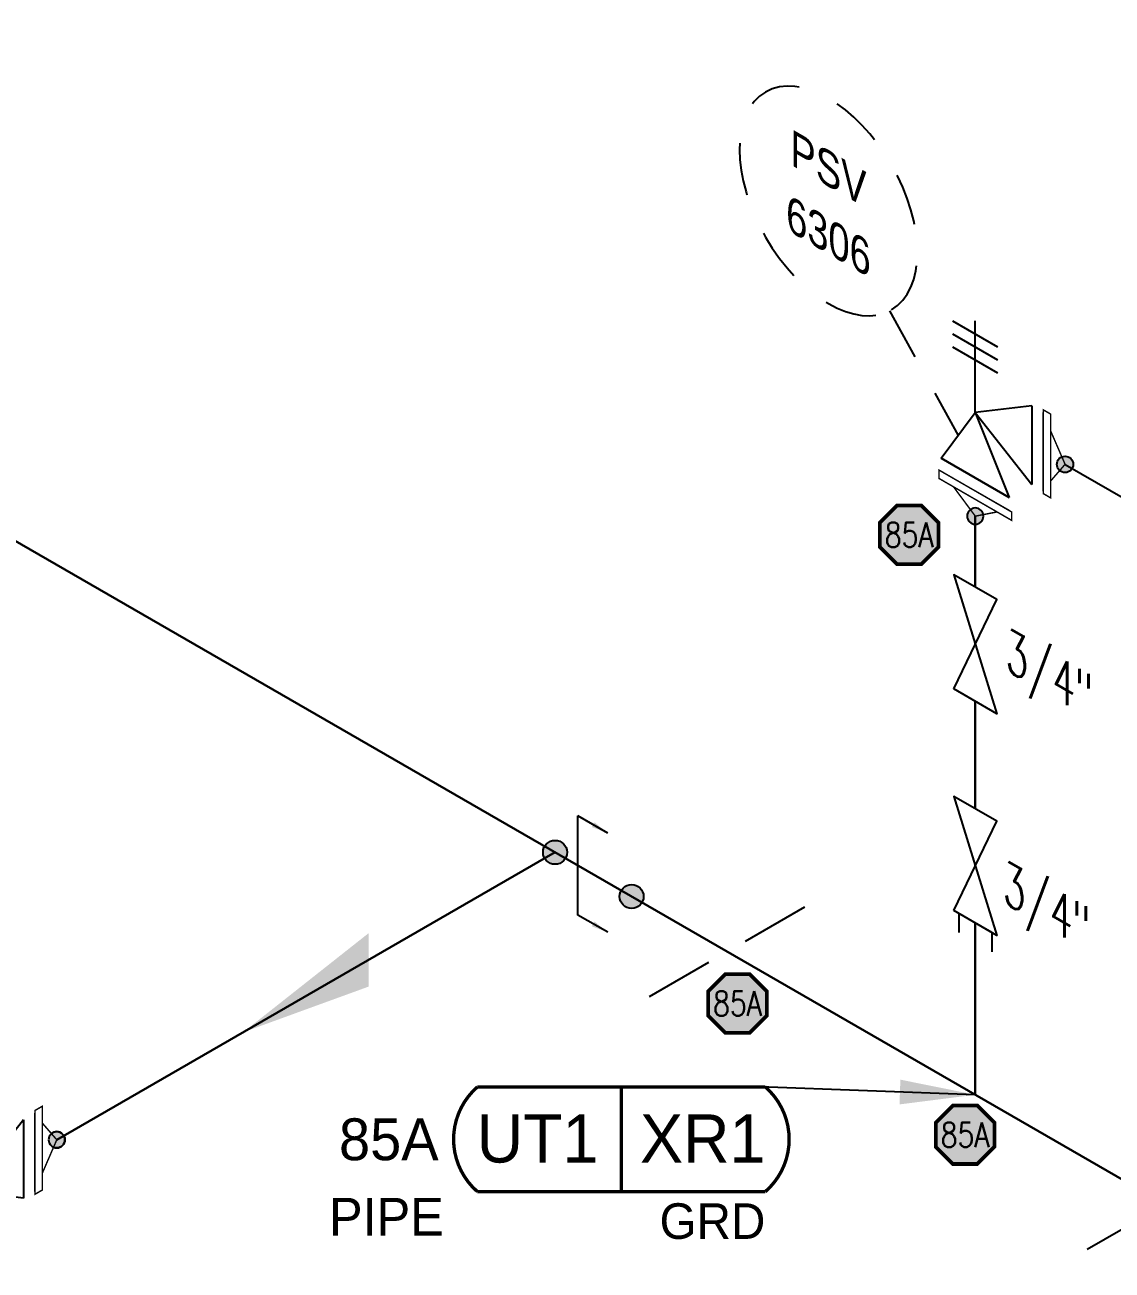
# Model space of a CAD drawing. Header units: inches. Extents: x 0.1 to 17.4, y 0.1 to 11.4.
# Drawn here: x 10.794 to 13.39, y 3.353 to 6.328 of the extents above; entities that cross this region are included whole.
import ezdxf
from ezdxf.enums import TextEntityAlignment as Align

# ---------------------------------------------------------------- set-up
doc = ezdxf.new("R2010")
doc.units = ezdxf.units.IN
doc.header["$MEASUREMENT"] = 0
doc.linetypes.add('HIDDEN2', pattern=[0.1875, 0.125, -0.0625])
for name, color, linetype in [('3', 1, 'Continuous'), ('COMP', 1, 'Continuous'), ('DL', 20, 'Continuous'), ('FITTINGS', 4, 'Continuous'), ('FLOW', 1, 'Continuous'), ('PART_PCML', 7, 'Continuous'), ('PART_SelectedCML_UT', 132, 'Continuous'), ('PIPE-ANNO', 150, 'HIDDEN2'), ('TEXT', 7, 'Continuous'), ('UNAS.PIPE', 251, 'Continuous'), ('WELD POINTS', 41, 'Continuous'), ('Welds', 7, 'Continuous')]:
    doc.layers.add(name, color=color, linetype=linetype)
doc.layers.add('PIPE', color=7, linetype='Continuous', lineweight=30)
doc.styles.add('CMLPAS', font='')
doc.styles.add('PART_Standard', font='romans', dxfattribs={"width": 0.8, "height": 0.09})
doc.styles.add('Richmond', font='arial.ttf')
doc.styles.add('SIMPLEX', font='ROMANS')
doc.styles.get("Standard").update_dxf_attribs({"font": 'arial.ttf'})
doc.styles.get('CMLPAS').set_extended_font_data('Cordia New')
doc.dimstyles.new('Richmond', dxfattribs={"dimtxt": 0.18, "dimasz": 0.18, "dimexe": 0.18, "dimexo": 0.0625, "dimgap": 0.09, "dimtad": 0, "dimtih": 1, "dimtoh": 1, "dimdec": 4, "dimzin": 0, "dimdsep": 46, "dimtxsty": 'Richmond', "dimcen": 0.09, "dimadec": 0, "dimazin": 0, "dimtfac": 1, "dimtdec": 4, "dimtofl": 0, "dimtmove": 0, "dimatfit": 3, "dimfxl": 1, "dimtolj": 1, "dimtzin": 0, "dimarcsym": 0})
doc.dimstyles.get("Standard").update_dxf_attribs({"dimtxt": 0.18, "dimasz": 0.18, "dimexe": 0.18, "dimexo": 0.0625, "dimgap": 0.09, "dimtad": 0, "dimtih": 1, "dimtoh": 1, "dimdec": 4, "dimzin": 0, "dimdsep": 46, "dimtxsty": 'Standard', "dimcen": 0.09, "dimadec": 0, "dimazin": 0, "dimtfac": 1, "dimtdec": 4, "dimtofl": 0, "dimtmove": 0, "dimatfit": 3, "dimfxl": 1, "dimtolj": 1, "dimtzin": 0, "dimarcsym": 0})

# ---------------------------------------------------------------- blocks, each defined once
blk = doc.blocks.new('*U76')
blk.add_wipeout([(-0.0515, -0.1067), (0.0515, -0.1661), (0, 0), (0.0515, 0.1067), (-0.0515, 0.1661), (0, 0)]).dxf.layer = 'FITTINGS'
at = {"layer": 'FITTINGS'}
blk.add_lwpolyline([(-0.0515, -0.1067), (0.0515, 0.1067), (-0.0515, 0.1661), (0.0515, -0.1661)], close=True, dxfattribs=at)
blk = doc.blocks.new('2_SOCKET_SINGLE_30')
at = {"color": 0, "linetype": 'ByBlock', "lineweight": -2}
for p, q in [((0, 0.0625), (0.0541, 0.0937)), ((0, 0.0625), (0, -0.0625)), ((0, -0.0625), (0.0541, -0.0313))]:
    blk.add_line(p, q, dxfattribs=at)
blk = doc.blocks.new('3_VALVE_FLANGE_PSV_330')
at = {"color": 0, "linetype": 'ByBlock', "lineweight": -2}
for p, q in [((0.0538, 0.1564), (-0.0538, 0.2186)), ((0.0538, 0.1252), (-0.0538, 0.1873)), ((0.0538, 0.0939), (-0.0538, 0.1561))]:
    blk.add_line(p, q, dxfattribs=at)
for points in [[(0.1353, -0.1719), (0.1624, -0.1875), (0.1624, 0), (0.1353, 0.0156)], [(0.0812, -0.2031), (0.0812, -0.2344), (-0.0812, -0.1406), (-0.0812, -0.1094)]]:
    blk.add_wipeout(points, dxfattribs=at)
blk.add_line((0.1624, 0), (0.1624, -0.1875), dxfattribs=at)
blk.add_wipeout([(0.1353, 0.0156), (0, 0), (-0.0812, -0.1094), (0.0812, -0.2031), (0, 0), (0.1353, -0.1719)], dxfattribs=at)
for p, q in [((0, 0), (0, 0.2187)), ((0.1353, 0.0156), (0, 0)), ((0.1353, 0.0156), (0.1353, -0.1719)), ((0.1353, 0.0156), (0.1353, -0.1719)), ((-0.0812, -0.1094), (0, 0)), ((0, 0), (0.1353, -0.1719)), ((0, 0), (0.0812, -0.2031)), ((0.0812, -0.2031), (-0.0812, -0.1094)), ((-0.0812, -0.1094), (0.0812, -0.2031)), ((-0.0812, -0.1406), (0.0812, -0.2344))]:
    blk.add_line(p, q, dxfattribs=at)
blk = doc.blocks.new('AM9A04')
at = {"linetype": 'Continuous', "const_width": 0.01}
blk.add_lwpolyline([(0, -0.2887), (0, 0.2887), (-0.05, 0.3175), (-0.05, -0.2598)], close=True, dxfattribs=at)
at = {"const_width": 0.01}
blk.add_lwpolyline([(-0.05, -0.1443), (-0.15, 0.0866), (-0.05, 0.2021)], dxfattribs=at)
blk = doc.blocks.new('A09')
at = {"layer": 'Welds'}
h = blk.add_hatch(color=256, dxfattribs=at)
h.dxf.hatch_style = 1
h.paths.add_polyline_path([(-0.03, 0, 1), (0.03, 0, 1)])
blk.add_circle((0, 0), 0.03, dxfattribs=at)
blk = doc.blocks.new('*U66')
blk.add_wipeout([(0.052, -0.03), (0.0173, -0.07), (0.0173, -0.1101), (0, -0.1001), (0, 0.1001), (0.0173, 0.0901), (0.0173, 0.05)]).dxf.layer = 'COMP'
at = {"layer": '3', "xscale": 0.65, "yscale": 0.65, "zscale": 0.65}
blk.add_blockref('A09', (0.052, -0.03), dxfattribs=at)
at = {"layer": 'COMP', "xscale": 0.3466300616258731, "yscale": 0.3466300616258731, "zscale": 0.3466300616258731, "rotation": 180}
blk.add_blockref('AM9A04', (0, 0), dxfattribs=at)
blk = doc.blocks.new('1_ID-BUBBLE_INSTRUMENT_330')
at = {"color": 0, "linetype": 'ByBlock', "lineweight": -2, "extrusion": (0, 0, -1)}
blk.add_ellipse((0, 0), major_axis=(0.1502, -0.2601), ratio=0.57735, dxfattribs=at)
at = {"color": 0, "linetype": 'ByBlock', "lineweight": -2, "oblique": 330}
for tag, p in [('INST.TYPE', (0.0187, 0.067)), ('NUM', (0.0187, -0.0943))]:
    blk.add_attdef(tag, text='', height=0.075, rotation=330, dxfattribs=at).set_placement(p, align=Align.MIDDLE_CENTER)
blk = doc.blocks.new('2_WELD_SINGLE_00')
at = {"linetype": 'ByBlock', "lineweight": -2}
h = blk.add_hatch(color=0, dxfattribs=at)
edge = h.paths.add_edge_path()
edge.add_arc((0, 0), 0.0286, 0, 360)
at = {"color": 0, "linetype": 'ByBlock', "lineweight": -2}
blk.add_circle((0, 0), 0.0286, dxfattribs=at)
blk = doc.blocks.new('4_SUPPORT_I-BEAM_30')
at = {"color": 0, "linetype": 'ByBlock', "lineweight": -2}
for p, q in [((-0.0435, 0.0251), (-0.1857, 0.1072)), ((0.1857, -0.1072), (0.0435, -0.0251))]:
    blk.add_line(p, q, dxfattribs=at)
blk = doc.blocks.new('1_Text_330')
at = {"layer": 'TEXT', "style": 'PART_Standard', "oblique": 330, "width": 0.8}
blk.add_attdef('3/4"', (0, 0), '', height=0.09, rotation=330, dxfattribs=at)
blk = doc.blocks.new('3_VALVE_FLANGE_GATE_30')
at = {"color": 0, "linetype": 'ByBlock', "lineweight": -2}
blk.add_wipeout([(-0.1624, -0.1875), (-0.1353, -0.1719), (0, 0), (0.1353, -0.0156), (0.1624, 0), (0.1624, 0.1875), (0.1353, 0.1719), (0, 0), (-0.1353, 0.0156), (-0.1624, 0)], dxfattribs=at)
for p, q in [((0.0677, 0.1953), (-0.0677, 0.1172)), ((0.1624, 0.1875), (0.1624, 0)), ((0.1353, 0.1719), (-0.1353, -0.1719)), ((0, 0), (0, 0.1563)), ((0.1353, 0.1719), (0.1353, -0.0156)), ((-0.1624, 0), (-0.1624, -0.1875)), ((-0.1353, 0.0156), (-0.1353, -0.1719)), ((0.1353, -0.0156), (-0.1353, 0.0156))]:
    blk.add_line(p, q, dxfattribs=at)
blk = doc.blocks.new('1_ARROW_FLOW_30')
at = {"color": 0, "linetype": 'ByBlock'}
blk.add_solid([(-0.15, -0.1505), (0.15, 0.0866), (-0.15, -0.0227)], dxfattribs=at)
blk = doc.blocks.new('PART_PCML')
blk.add_hatch(color=0).paths.add_polyline_path([(-0.0699, -0.029), (-0.029, -0.0699), (0.029, -0.0699), (0.0699, -0.029), (0.0699, 0.029), (0.029, 0.0699), (-0.029, 0.0699), (-0.0699, 0.029)])
at = {"color": 7, "const_width": 0.009}
blk.add_lwpolyline([(-0.0699, 0.029), (-0.029, 0.0699), (0.029, 0.0699), (0.0699, 0.029), (0.0699, -0.029), (0.029, -0.0699), (-0.029, -0.0699), (-0.0699, -0.029), (-0.0699, 0.029), (-0.029, 0.0699)], dxfattribs=at)
at = {"color": 18, "true_color": 0x000000}
blk.add_lwpolyline([(-0.029, 0.0699), (-0.0699, 0.029), (-0.0699, -0.029), (-0.029, -0.0699), (0.029, -0.0699), (0.0699, -0.029), (0.0699, 0.029), (0.029, 0.0699)], close=True, dxfattribs=at)
at = {"color": 7, "true_color": 0xffffff, "style": 'SIMPLEX', "width": 0.8, "flags": 1}
for tag, p in [('CIRCUIT', (-0.0939, 0.0889)), ('DM', (-0.0527, -0.1332)), ('TYPE', (-0.0749, -0.2043))]:
    blk.add_attdef(tag, p, '', height=0.0586, dxfattribs=at)
at = {"color": 7, "true_color": 0xffffff, "style": 'SIMPLEX', "width": 0.8}
blk.add_attdef('DMDISP', text='', height=0.0586, dxfattribs=at).set_placement((0, 0), align=Align.MIDDLE_CENTER)
blk = doc.blocks.new('CMLPAS')
at = {"const_width": 0.008}
blk.add_lwpolyline([(0.0625, 0.125, 0.454441), (0.0625, -0.125), (0.75, -0.125, 0.454441), (0.75, 0.125)], format="xyb", close=True, dxfattribs=at)
blk.add_lwpolyline([(0.4063, -0.125), (0.4063, 0.125)], dxfattribs=at)
at = {"style": 'CMLPAS', "flags": 1}
for tag, p in [('STATE', (0.75, 0.6229)), ('DL', (0.75, 0.4817)), ('CIRCUIT', (0.75, 0.3405)), ('SUBSINTERVAL(MONTHS)', (-0.0251, -0.3355)), ('OLD_ID', (0.75, -0.3366)), ('OLD_NDE', (0.75, -0.4778)), ('OLD_ENTY', (0.7411, -0.6357)), ('SIZE', (0.7473, -0.7611)), ('SPEC', (0.7473, -0.9022)), ('JUSTIFY', (0.7473, -1.0434)), ('COMMENTS', (0.7473, -1.1846)), ('OLD_ASSET', (0.75, -1.3262)), ('SCHED', (0.7371, -1.4689)), ('NOM_THICK', (0.7521, -1.6102)), ('CORR_ALLOW', (0.763, -1.7453)), ('TML_STATUS', (0.7723, -1.8777)), ('FLOW_ORDER', (0.7785, -2.1301))]:
    blk.add_attdef(tag, text='', height=0.1, dxfattribs=at).set_placement(p, align=Align.MIDDLE_RIGHT)
at = {"style": 'CMLPAS'}
for tag, height, p in [('CHILD', 0.25, (0.75, 0.269)), ('###', 0.115, (0.75, 0.002)), ('ACCESS', 0.085, (0.75, -0.1954))]:
    blk.add_attdef(tag, text='', height=height, dxfattribs=at).set_placement(p, align=Align.MIDDLE_RIGHT)
at = {"color": 152, "style": 'CMLPAS'}
for tag, height, p in [('SPECIAL', 0.085, (0.4055, 0.1897)), ('DM-TYPE', 0.1, (-0.03, 0)), ('COMP', 0.09, (-0.0174, -0.185))]:
    blk.add_attdef(tag, text='', height=height, dxfattribs=at).set_placement(p, align=Align.MIDDLE_RIGHT)
at = {"style": 'CMLPAS'}
blk.add_attdef('NDE', text='', height=0.115, dxfattribs=at).set_placement((0.206, 0.002), align=Align.MIDDLE_CENTER)
blk = doc.blocks.new('*U95')
at = {"color": 20, "linetype": 'ByBlock', "ltscale": 0.7}
blk.add_line((0.0541, -0.1498), (0.0541, 0.0873), dxfattribs=at)
for points in [[(0.1257, 0.0459), (0.0541, 0.0873)], [(0.1257, -0.1911), (0.0541, -0.1498)]]:
    blk.add_leader(points, dimstyle='Richmond', override={"dimasz": 0.04, "dimgap": 0.09, "dimtad": 0}, dxfattribs=at)

msp = doc.modelspace()

# ---------------------------------------------------------------- linework, layer by layer
at = {"layer": 'PIPE'}
for p, q in [((13.686, 3.4125), (3.5203, 9.2816)), ((13.0632, 3.7721), (13.0632, 5.4019)), ((12.0599, 4.3513), (10.8704, 3.6645))]:
    msp.add_line(p, q, dxfattribs=at)
at = {"layer": 'UNAS.PIPE'}
msp.add_line((13.2775, 5.2781), (13.5717, 5.1083), dxfattribs=at)

# ---------------------------------------------------------------- block references
at = {"layer": 'DL'}
msp.add_blockref('*U95', (12.0599, 4.3513), dxfattribs=at)
at = {"layer": 'FITTINGS', "xscale": -1}
for p in [(12.4708, 4.1141), (13.5163, 3.5105)]:
    msp.add_blockref('4_SUPPORT_I-BEAM_30', p, dxfattribs=at)
at = {"layer": 'FLOW', "xscale": -1, "yscale": -1}
msp.add_blockref('1_ARROW_FLOW_30', (11.4652, 4.0079), dxfattribs=at)
at = {"layer": 'PART_PCML', "color": 13}
for p in [(12.4955, 3.9902), (13.0389, 3.6765)]:
    msp.add_blockref('PART_PCML', p, dxfattribs=at).add_auto_attribs({'DMDISP': '85A'})
at = {"layer": 'PART_SelectedCML_UT'}
msp.add_blockref('CMLPAS', (11.812, 3.6657), dxfattribs=at).add_auto_attribs({'###': 'XR1', 'NDE': 'UT1', 'DM-TYPE': '85A', 'COMP': 'PIPE', 'ACCESS': 'GRD'})
at = {"layer": 'PIPE-ANNO'}
msp.add_blockref('1_ID-BUBBLE_INSTRUMENT_330', (12.7127, 5.9074), dxfattribs=at).add_auto_attribs({'INST.TYPE': 'PSV', 'NUM': '6306'})
at = {"layer": 'TEXT'}
for p in [(13.1357, 4.7877), (13.1293, 4.2326)]:
    msp.add_blockref('1_Text_330', p, dxfattribs=at).add_auto_attribs({'3/4"': '3/4"'})
at = {"layer": 'WELD POINTS'}
for p in [(12.0599, 4.3513), (12.2427, 4.2458)]:
    msp.add_blockref('2_WELD_SINGLE_00', p, dxfattribs=at)

# ---------------------------------------------------------------- leaders
at = {"layer": 'PART_SelectedCML_UT'}
msp.add_leader([(13.0632, 3.7721), (12.5492, 3.7907)], dimstyle='Standard', dxfattribs=at)

# ---------------------------------------------------------------- next in the draw order: block references
at = {"layer": 'FITTINGS'}
for name, p in [('3_VALVE_FLANGE_PSV_330', (13.0632, 5.4019)), ('*U76', (13.0632, 4.8482)), ('3_VALVE_FLANGE_GATE_30', (10.656, 3.5407))]:
    msp.add_blockref(name, p, dxfattribs=at)

# ---------------------------------------------------------------- next in the draw order: wipeouts: each hides what was drawn before it
msp.add_wipeout([(13.0117, 4.2121), (13.1146, 4.1527), (13.0632, 4.3188), (13.1146, 4.4254), (13.0117, 4.4849), (13.0632, 4.3188)]).dxf.layer = 'FITTINGS'

# ---------------------------------------------------------------- next in the draw order: linework, layer by layer
msp.add_lwpolyline([(13.0117, 4.2121), (13.1146, 4.4254), (13.0117, 4.4849), (13.1146, 4.1527)], close=True, dxfattribs=at)
at = {"layer": 'PIPE-ANNO'}
msp.add_line((12.858, 5.6447), (13.0226, 5.3472), dxfattribs=at)

# ---------------------------------------------------------------- next in the draw order: block references
at = {"layer": 'COMP', "ltscale": 0.65, "xscale": -1, "rotation": 59.99999999999994}
msp.add_blockref('*U66', (13.0632, 5.2144), dxfattribs=at)
at = {"layer": 'FITTINGS', "xscale": 0.7320126629850954, "yscale": 0.7320126629850954, "zscale": 0.7320126629850954, "rotation": 239.9999999999999}
msp.add_blockref('2_SOCKET_SINGLE_30', (13.0632, 4.1824), dxfattribs=at)

# ---------------------------------------------------------------- next in the draw order: wipeouts: each hides what was drawn before it
for points in [[(13.2775, 5.2781), (13.2429, 5.2381), (13.2429, 5.1981), (13.2256, 5.2081), (13.2256, 5.4082), (13.2429, 5.3982), (13.2429, 5.3582)], [(10.8704, 3.6645), (10.8357, 3.7045), (10.8357, 3.7446), (10.8184, 3.7346), (10.8184, 3.5344), (10.8357, 3.5444), (10.8357, 3.5845)]]:
    msp.add_wipeout(points).dxf.layer = 'UNAS.PIPE'

# ---------------------------------------------------------------- next in the draw order: hatches: boundary and pattern name
at = {"layer": 'UNAS.PIPE'}
h = msp.add_hatch(color=256, dxfattribs=at)
h.dxf.hatch_style = 1
h.paths.add_polyline_path([(13.297, 5.2781, 1), (13.258, 5.2781, 1)])
h = msp.add_hatch(color=256, dxfattribs=at)
h.dxf.hatch_style = 1
h.paths.add_polyline_path([(10.8899, 3.6645, 1), (10.8509, 3.6645, 1)])

# ---------------------------------------------------------------- next in the draw order: linework, layer by layer
for centre in [(13.2775, 5.2781), (10.8704, 3.6645)]:
    msp.add_circle(centre, 0.0195, dxfattribs=at)

# ---------------------------------------------------------------- next in the draw order: block references
at = {"layer": 'PART_PCML', "color": 13}
msp.add_blockref('PART_PCML', (12.9054, 5.1097), dxfattribs=at).add_auto_attribs({'DMDISP': '85A'})
at = {"layer": 'UNAS.PIPE', "xscale": 0.3466300616258731, "yscale": 0.3466300616258731, "zscale": 0.3466300616258731, "rotation": 180}
msp.add_blockref('AM9A04', (13.2256, 5.3082), dxfattribs=at)
at = {"layer": 'UNAS.PIPE', "xscale": -0.3466300616258731, "yscale": 0.3466300616258731, "zscale": 0.3466300616258731}
msp.add_blockref('AM9A04', (10.8184, 3.6345), dxfattribs=at)

# ---------------------------------------------------------------- next in the draw order: block references
at = {"layer": 'COMP', "ltscale": 0.65, "xscale": -1, "rotation": 180}
msp.add_blockref('*U66', (10.8184, 3.6345), dxfattribs=at)

doc.saveas('drawing.dxf')
